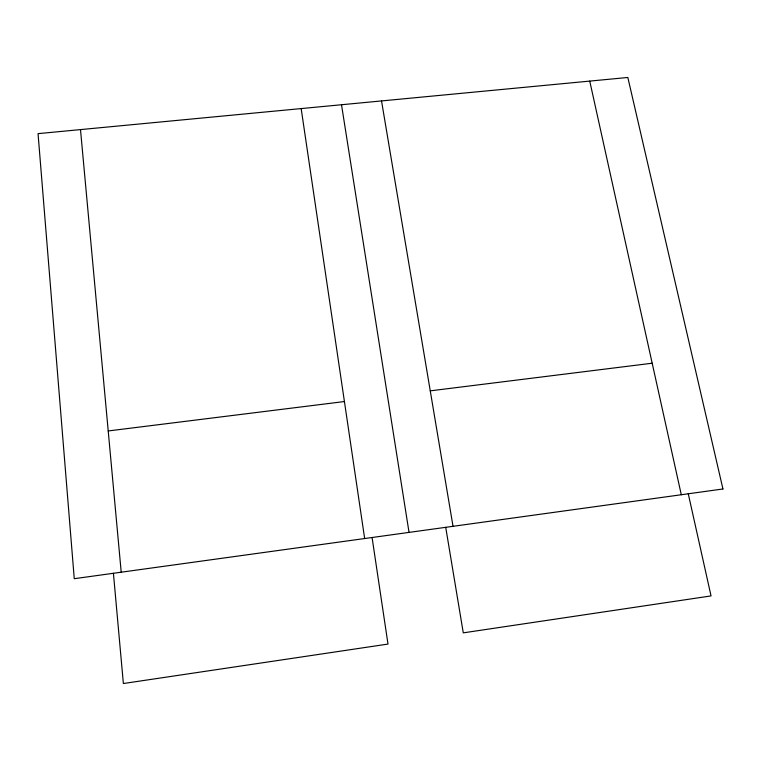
<?xml version="1.0" encoding="UTF-8"?>
<svg xmlns="http://www.w3.org/2000/svg" width="761" height="761" viewBox="0 0 761 761"><rect width="100%" height="100%" fill="white"/><g stroke="black" fill="none" stroke-linecap="round" stroke-linejoin="round"><path stroke-width="1.14" d="M108.214 430.954L344.429 401.542M430.26 390.85L652.187 363.216M688.267 493.775L711.04 595.92L463.278 632.857L445.718 527.325M589.746 81.104L681.295 494.736M381.527 100.928L453.023 526.308M341.508 104.742L409.038 532.396M372.081 537.504L387.996 644.072L123.368 683.53L113.418 573.28M301.166 108.585L364.652 538.531M80.495 129.598L121.208 572.205M722.95 488.981L74.255 578.702L38.05 133.641L627.835 77.47L722.95 488.981"/></g></svg>
